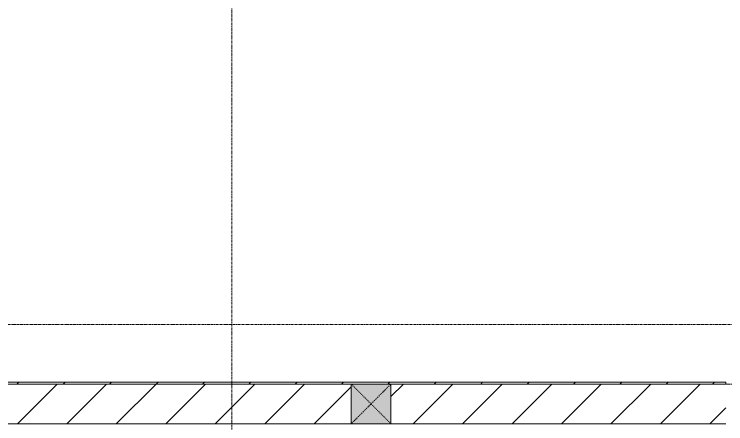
# Model space of a CAD drawing. Header units: millimetres. Extents: x 5357 to 259384, y -16348 to 109893.
# Drawn here: x 47758 to 51338, y 33337 to 35397 of the extents above; entities that cross this region are included whole.
import ezdxf

# ---------------------------------------------------------------- set-up
doc = ezdxf.new("R2010")
doc.units = ezdxf.units.MM
doc.linetypes.add('Dash', pattern=[6, 3, -3])
doc.linetypes.add('Grid Line', pattern=[22.225, 12.7, -3.175, 3.175, -3.175])
for name, color, linetype, lineweight in [('A-WALL', 113, 'Continuous', 9), ('A-WALL-3', 113, 'Continuous', 18), ('A-WALL-PATT', 111, 'Continuous', 9), ('I-WALL-3', 2, 'Continuous', 18), ('S-COLS', 52, 'Continuous', 9), ('S-COLS-1', 253, 'Continuous', 5), ('S-COLS-5', 52, 'Continuous', 18), ('S-COLS-6', 52, 'Dash', 9), ('S-COLS-HDLN', 52, 'Dash', 9), ('S-GRID-1', 1, 'Grid Line', 9)]:
    doc.layers.add(name, color=color, linetype=linetype, lineweight=lineweight)

# ---------------------------------------------------------------- blocks, each defined once
blk = doc.blocks.new('G1_SOF - BO TRU - 200x200-3050151-TKCS_MB CẢNH QUAN CÂY XANH')
at = {"layer": 'S-COLS-HDLN'}
for p, q in [((-100, 100), (100, -100)), ((100, 100), (-100, -100))]:
    blk.add_line(p, q, dxfattribs=at)

msp = doc.modelspace()

# ---------------------------------------------------------------- hatches: boundary and pattern name
at = {"layer": 'A-WALL-PATT'}
h = msp.add_hatch(dxfattribs=at)
h.set_pattern_fill('FP_41', color=256, style=0, pattern_type=2)
h.set_pattern_definition([(45, (0, 0), (-116.6726, 116.6726), [])])
h.paths.add_polyline_path([(56442.6, 33536.9), (56442.6, 33546.9), (52427.6, 33546.9), (52427.6, 33536.9), (56195.4, 33536.9)])
h.paths.add_polyline_path([(44452.6, 33536.9), (51337.6, 33536.9), (51337.6, 33546.9), (44452.6, 33546.9)])
h = msp.add_hatch(dxfattribs=at)
h.set_pattern_fill('FP_1', color=256, style=0, pattern_type=2)
h.set_pattern_definition([(45, (0, 0), (-124.4508, 124.4508), [])])
h.paths.add_polyline_path([(49652.9, 33336.9), (51337.6, 33336.9), (51337.6, 33536.9), (49652.9, 33536.9)])
h.paths.add_polyline_path([(46511.9, 33336.9), (49452.9, 33336.9), (49452.9, 33536.9), (44852.6, 33536.9), (44852.6, 33336.9)])
h.paths.add_polyline_path([(52577.6, 33336.9), (52577.6, 33536.9), (52427.6, 33536.9), (52427.6, 33336.9)])
at = {"layer": 'S-COLS-1'}
msp.add_hatch(color=256, dxfattribs=at).paths.add_polyline_path([(49538, 33336.9), (49652.9, 33336.9), (49652.9, 33536.9), (49452.9, 33536.9), (49452.9, 33336.9)])

# ---------------------------------------------------------------- linework, layer by layer
at = {"layer": 'A-WALL'}
for p, q in [((49452.9, 33536.9), (44852.6, 33536.9)), ((44852.6, 33536.9), (49452.9, 33536.9)), ((49452.9, 33336.9), (49452.9, 33536.9)), ((51337.6, 33536.9), (49652.9, 33536.9)), ((49652.9, 33536.9), (49652.9, 33336.9)), ((49652.9, 33536.9), (51337.6, 33536.9))]:
    msp.add_line(p, q, dxfattribs=at)
at = {"layer": 'A-WALL-3'}
for p, q in [((44852.6, 33336.9), (49452.9, 33336.9)), ((49652.9, 33336.9), (51337.6, 33336.9))]:
    msp.add_line(p, q, dxfattribs=at)
at = {"layer": 'I-WALL-3'}
for p, q in [((51337.6, 33546.9), (44452.6, 33546.9)), ((51337.6, 33536.9), (51337.6, 33546.9)), ((49452.9, 33536.9), (49652.9, 33536.9))]:
    msp.add_line(p, q, dxfattribs=at)
at = {"layer": 'S-COLS'}
for p, q in [((49452.9, 33536.9), (49452.9, 33336.9)), ((49652.9, 33336.9), (49652.9, 33536.9))]:
    msp.add_line(p, q, dxfattribs=at)
at = {"layer": 'S-COLS-5'}
for p, q in [((49652.9, 33536.9), (49452.9, 33536.9)), ((49452.9, 33336.9), (49652.9, 33336.9))]:
    msp.add_line(p, q, dxfattribs=at)
at = {"layer": 'S-GRID-1'}
for p, q in [((48852.6, 20960.6), (48852.6, 80482.7)), ((127525.3, 33836.9), (32145.8, 33836.9)), ((130319.3, 33536.9), (29351.8, 33536.9))]:
    msp.add_line(p, q, dxfattribs=at)

# ---------------------------------------------------------------- block references
at = {"layer": 'S-COLS-6'}
msp.add_blockref('G1_SOF - BO TRU - 200x200-3050151-TKCS_MB CẢNH QUAN CÂY XANH', (49552.9, 33436.9), dxfattribs=at)

doc.saveas('drawing.dxf')
